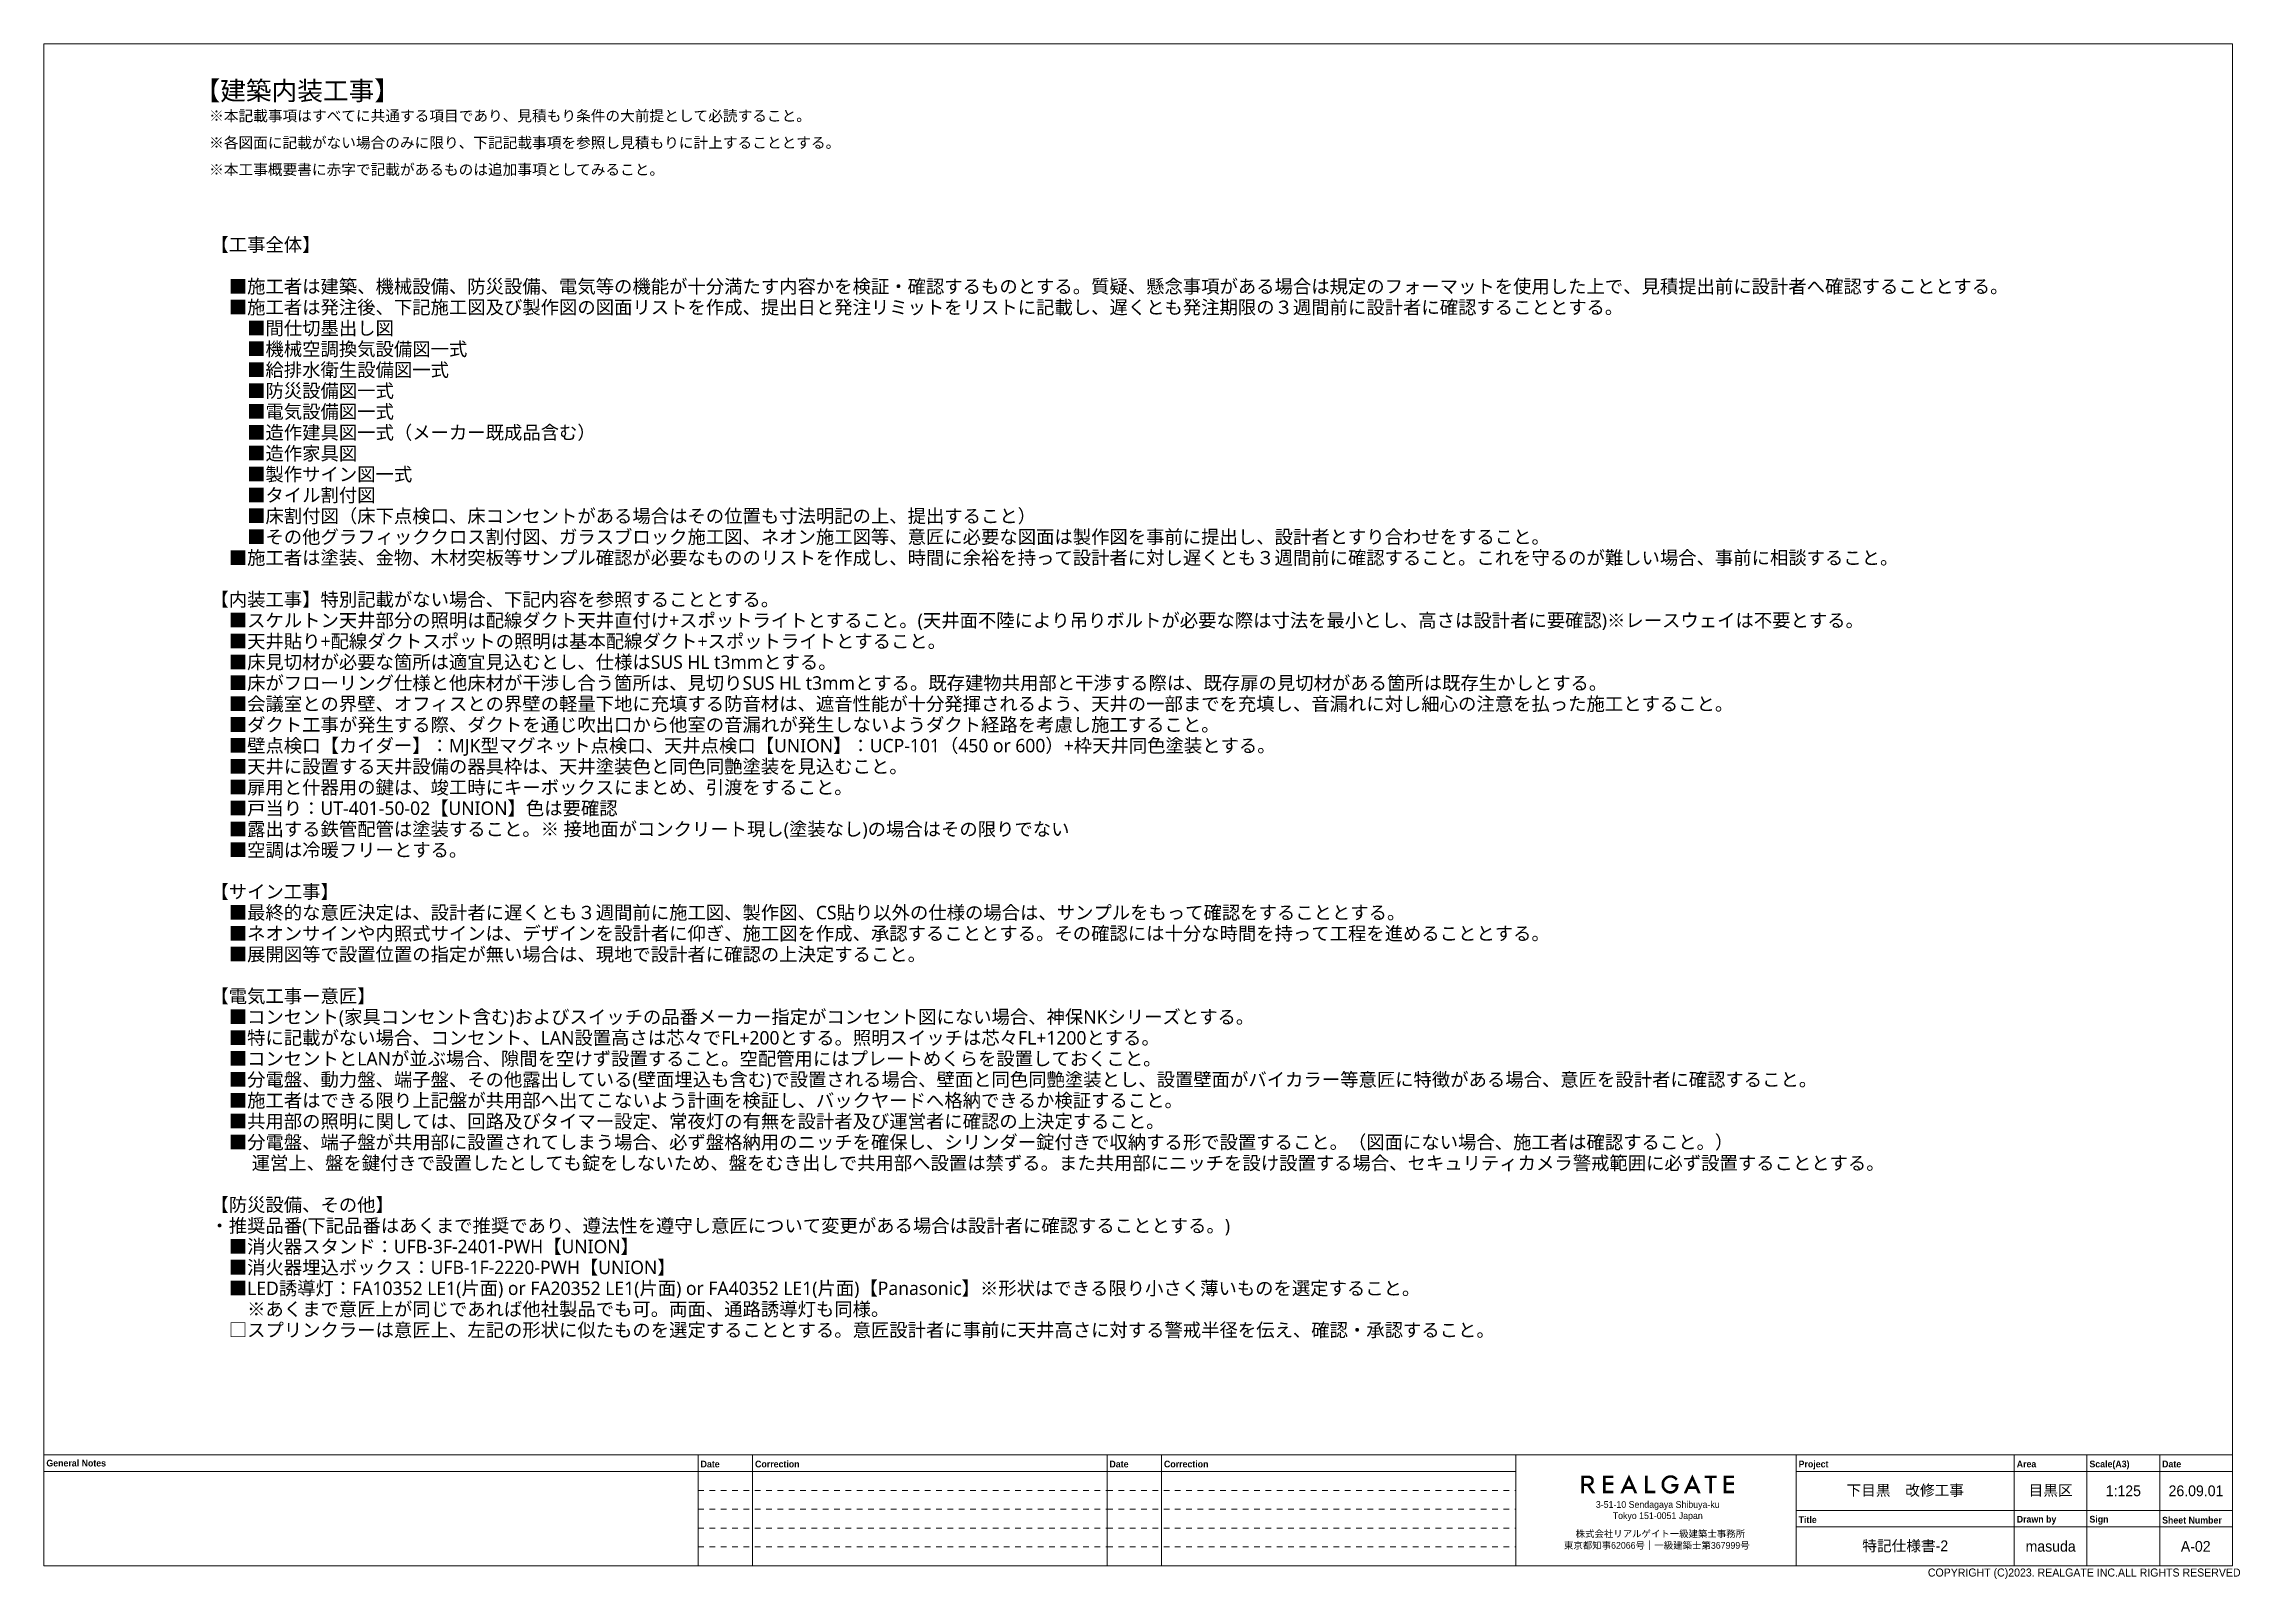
# Paper-space layout 'A-02' of a CAD drawing. Header units: millimetres. Extents: x -204 to 206, y -144 to 143.
import ezdxf

# ---------------------------------------------------------------- set-up
doc = ezdxf.new("R2010")
doc.units = ezdxf.units.MM
doc.header["$PDMODE"] = 1
doc.header["$PDSIZE"] = -2
doc.linetypes.add('短破線', pattern=[2.116125, 1.058062, -1.058062])
doc.layers.add('00_一般', color=7, linetype='Continuous', lineweight=5)
doc.layers.add('一般', color=7, linetype='Continuous', lineweight=5)
doc.styles.add('Yu Gothic UI Semilight', font='Yu Gothic UI Semilight.ttf')
doc.styles.add('ＭＳ Ｐゴシック', font='MS PGothic.ttf')
doc.styles.add('ＭＳ Ｐゴシック (bold)', font='')
doc.styles.get('ＭＳ Ｐゴシック (bold)').set_extended_font_data('ＭＳ Ｐゴシック', bold=True)

# ---------------------------------------------------------------- blocks, each defined once
blk = doc.blocks.new('グループ-3')
at = {"layer": '一般', "linetype": 'Continuous', "lineweight": 0, "true_color": 0x221814}
h = blk.add_hatch(color=250, dxfattribs=at)
h.paths.add_polyline_path([(84.4, -126.31), (84.44, -126.31), (84.5, -126.28), (84.57, -126.26), (84.63, -126.23), (84.69, -126.19), (84.74, -126.16), (84.8, -126.12), (84.85, -126.07), (84.89, -126.02), (84.92, -125.99), (84.94, -125.96), (84.98, -125.9), (85.01, -125.85), (85.04, -125.79), (85.06, -125.74), (85.08, -125.7), (85.09, -125.65), (85.1, -125.61), (85.11, -125.57), (85.11, -125.53), (85.11, -125.49), (85.11, -125.46), (85.11, -125.42), (85.12, -125.39), (85.12, -125.36), (85.11, -125.34), (85.11, -125.31), (85.11, -125.29), (85.11, -125.26), (85.1, -125.23), (85.1, -125.2), (85.09, -125.17), (85.09, -125.13), (85.08, -125.1), (85.07, -125.06), (85.06, -125.02), (85.04, -124.98), (85.02, -124.93), (84.99, -124.89), (84.96, -124.84), (84.92, -124.79), (84.88, -124.75), (84.83, -124.69), (84.8, -124.67), (84.78, -124.65), (84.72, -124.61), (84.66, -124.57), (84.6, -124.54), (84.54, -124.51), (84.48, -124.49), (84.43, -124.47), (84.37, -124.46), (84.31, -124.45), (84.26, -124.45), (84.21, -124.44), (84.16, -124.44), (84.12, -124.43), (84.08, -124.43), (84.04, -124.43), (84.01, -124.43), (83.98, -124.42), (83.95, -124.42), (83.93, -124.42), (83.91, -124.42), (83.89, -124.42), (83.88, -124.42), (83.87, -124.42), (83.87, -124.42), (83.86, -124.42), (83.86, -124.42), (83.86, -124.42), (83.86, -124.42), (83.86, -124.42), (83.85, -124.42), (83.84, -124.42), (83.84, -124.42), (83.83, -124.42), (83.82, -124.42), (83.81, -124.42), (83.79, -124.42), (83.78, -124.42), (83.76, -124.42), (83.75, -124.42), (83.73, -124.42), (83.71, -124.42), (83.68, -124.42), (83.66, -124.42), (83.64, -124.42), (83.61, -124.42), (83.59, -124.42), (83.56, -124.42), (83.54, -124.42), (83.51, -124.42), (83.28, -124.42), (82.8, -124.42), (82.8, -127.72), (83.29, -127.72), (83.29, -126.37), (83.88, -126.37), (84.8, -127.72), (85.4, -127.72)])
h.paths.add_polyline_path([(83.29, -125.94), (83.29, -124.89), (83.96, -124.89), (84.05, -124.89), (84.12, -124.9), (84.19, -124.91), (84.26, -124.92), (84.32, -124.94), (84.38, -124.96), (84.43, -124.99), (84.47, -125.02), (84.51, -125.05), (84.54, -125.09), (84.57, -125.13), (84.6, -125.18), (84.62, -125.23), (84.63, -125.28), (84.64, -125.34), (84.64, -125.4), (84.64, -125.47), (84.63, -125.53), (84.62, -125.58), (84.6, -125.63), (84.57, -125.68), (84.54, -125.73), (84.51, -125.77), (84.47, -125.8), (84.42, -125.83), (84.37, -125.86), (84.31, -125.88), (84.25, -125.9), (84.18, -125.92), (84.11, -125.93), (84.03, -125.93), (83.94, -125.94)])
for points in [[(88.78, -124.89), (87.32, -124.89), (87.32, -125.68), (88.74, -125.68), (88.74, -126.15), (87.32, -126.15), (87.32, -127.25), (88.78, -127.25), (88.78, -127.72), (86.83, -127.72), (86.83, -124.42), (88.78, -124.42)], [(95.16, -124.42), (95.16, -127.25), (96.6, -127.25), (96.6, -127.72), (94.67, -127.72), (94.67, -124.42)], [(99.6, -126), (100.94, -126), (100.94, -126.01), (100.94, -126.02), (100.94, -126.03), (100.94, -126.04), (100.94, -126.04), (100.94, -126.05), (100.94, -126.06), (100.94, -126.07), (100.94, -126.08), (100.94, -126.09), (100.94, -126.09), (100.94, -126.1), (100.94, -126.1), (100.94, -126.1), (100.94, -126.1), (100.94, -126.1), (100.94, -126.1), (100.94, -126.1), (100.94, -126.11), (100.94, -126.13), (100.94, -126.15), (100.94, -126.17), (100.93, -126.19), (100.93, -126.23), (100.93, -126.26), (100.93, -126.29), (100.93, -126.32), (100.93, -126.35), (100.92, -126.38), (100.92, -126.41), (100.92, -126.44), (100.92, -126.47), (100.91, -126.49), (100.91, -126.52), (100.9, -126.55), (100.9, -126.58), (100.89, -126.61), (100.88, -126.65), (100.87, -126.68), (100.86, -126.72), (100.85, -126.77), (100.84, -126.81), (100.81, -126.87), (100.79, -126.92), (100.76, -126.97), (100.73, -127.03), (100.7, -127.08), (100.67, -127.13), (100.64, -127.18), (100.6, -127.23), (100.57, -127.27), (100.53, -127.31), (100.42, -127.41), (100.32, -127.5), (100.22, -127.58), (100.12, -127.64), (100.03, -127.69), (99.94, -127.73), (99.85, -127.75), (99.76, -127.76), (99.67, -127.77), (99.59, -127.77), (99.5, -127.77), (99.42, -127.78), (99.34, -127.77), (99.25, -127.77), (99.17, -127.77), (99.09, -127.76), (99, -127.75), (98.91, -127.73), (98.82, -127.69), (98.72, -127.64), (98.62, -127.58), (98.52, -127.51), (98.41, -127.42), (98.29, -127.32), (98.25, -127.28), (98.21, -127.24), (98.12, -127.12), (98.03, -127.01), (97.96, -126.9), (97.9, -126.8), (97.86, -126.7), (97.82, -126.6), (97.8, -126.51), (97.79, -126.42), (97.78, -126.34), (97.78, -126.25), (97.78, -126.16), (97.78, -126.08), (97.78, -125.99), (97.78, -125.9), (97.78, -125.81), (97.79, -125.73), (97.8, -125.64), (97.82, -125.54), (97.86, -125.45), (97.91, -125.34), (97.97, -125.24), (98.04, -125.13), (98.12, -125.02), (98.22, -124.9), (98.26, -124.86), (98.3, -124.82), (98.4, -124.74), (98.49, -124.66), (98.58, -124.6), (98.66, -124.55), (98.74, -124.5), (98.82, -124.47), (98.89, -124.44), (98.96, -124.42), (99.02, -124.41), (99.09, -124.4), (99.14, -124.39), (99.2, -124.38), (99.25, -124.37), (99.29, -124.37), (99.33, -124.36), (99.37, -124.36), (99.4, -124.36), (99.43, -124.36), (99.46, -124.36), (99.49, -124.36), (99.52, -124.36), (99.54, -124.36), (99.56, -124.36), (99.58, -124.36), (99.6, -124.36), (99.62, -124.36), (99.64, -124.37), (99.66, -124.37), (99.69, -124.37), (99.72, -124.38), (99.75, -124.38), (99.78, -124.39), (99.82, -124.39), (99.86, -124.4), (99.9, -124.41), (99.94, -124.43), (99.98, -124.44), (100.03, -124.46), (100.08, -124.47), (100.13, -124.5), (100.17, -124.52), (100.21, -124.53), (100.26, -124.56), (100.31, -124.59), (100.35, -124.62), (100.39, -124.65), (100.43, -124.67), (100.46, -124.7), (100.49, -124.73), (100.52, -124.75), (100.55, -124.78), (100.58, -124.8), (100.6, -124.83), (100.63, -124.85), (100.65, -124.87), (100.67, -124.9), (100.7, -124.92), (100.72, -124.94), (100.74, -124.96), (100.76, -124.98), (100.77, -125), (100.78, -125.01), (100.79, -125.02), (100.79, -125.03), (100.79, -125.03), (100.79, -125.03), (100.79, -125.03), (100.79, -125.03), (100.78, -125.04), (100.78, -125.04), (100.78, -125.04), (100.77, -125.04), (100.77, -125.05), (100.76, -125.05), (100.76, -125.06), (100.75, -125.07), (100.74, -125.07), (100.74, -125.08), (100.73, -125.09), (100.72, -125.1), (100.71, -125.11), (100.69, -125.12), (100.68, -125.13), (100.67, -125.15), (100.66, -125.16), (100.64, -125.17), (100.63, -125.18), (100.62, -125.2), (100.6, -125.21), (100.59, -125.22), (100.58, -125.23), (100.57, -125.25), (100.55, -125.26), (100.54, -125.27), (100.53, -125.28), (100.52, -125.29), (100.52, -125.3), (100.51, -125.3), (100.5, -125.31), (100.49, -125.32), (100.49, -125.32), (100.48, -125.33), (100.48, -125.33), (100.47, -125.34), (100.47, -125.34), (100.46, -125.34), (100.46, -125.35), (100.46, -125.35), (100.45, -125.35), (100.45, -125.36), (100.45, -125.36), (100.45, -125.36), (100.45, -125.37), (100.45, -125.37), (100.45, -125.37), (100.45, -125.37), (100.44, -125.37), (100.43, -125.36), (100.42, -125.34), (100.41, -125.33), (100.4, -125.31), (100.38, -125.29), (100.36, -125.26), (100.34, -125.24), (100.32, -125.22), (100.3, -125.2), (100.29, -125.18), (100.27, -125.16), (100.25, -125.14), (100.23, -125.13), (100.21, -125.11), (100.19, -125.09), (100.17, -125.07), (100.14, -125.05), (100.11, -125.03), (100.08, -125.01), (100.04, -124.98), (100, -124.96), (99.96, -124.93), (99.92, -124.91), (99.88, -124.89), (99.84, -124.87), (99.79, -124.86), (99.75, -124.85), (99.7, -124.84), (99.65, -124.84), (99.6, -124.83), (99.55, -124.83), (99.5, -124.83), (99.45, -124.83), (99.39, -124.83), (99.33, -124.83), (99.28, -124.84), (99.22, -124.84), (99.15, -124.85), (99.09, -124.87), (99.02, -124.89), (98.95, -124.93), (98.88, -124.97), (98.8, -125.02), (98.72, -125.08), (98.64, -125.15), (98.61, -125.19), (98.57, -125.22), (98.51, -125.3), (98.45, -125.38), (98.4, -125.46), (98.36, -125.54), (98.32, -125.61), (98.3, -125.68), (98.28, -125.75), (98.27, -125.82), (98.27, -125.88), (98.27, -125.95), (98.27, -126.01), (98.27, -126.08), (98.27, -126.14), (98.27, -126.21), (98.27, -126.28), (98.28, -126.34), (98.29, -126.41), (98.3, -126.48), (98.33, -126.55), (98.37, -126.63), (98.42, -126.7), (98.47, -126.78), (98.54, -126.86), (98.61, -126.95), (98.65, -126.98), (98.69, -127.02), (98.77, -127.08), (98.84, -127.14), (98.92, -127.18), (98.99, -127.22), (99.05, -127.25), (99.12, -127.28), (99.18, -127.29), (99.23, -127.3), (99.29, -127.31), (99.34, -127.31), (99.39, -127.31), (99.44, -127.31), (99.49, -127.31), (99.53, -127.31), (99.58, -127.31), (99.62, -127.3), (99.66, -127.3), (99.71, -127.28), (99.76, -127.27), (99.81, -127.24), (99.87, -127.22), (99.92, -127.18), (99.98, -127.14), (100.05, -127.1), (100.08, -127.07), (100.12, -127.04), (100.16, -127), (100.19, -126.96), (100.22, -126.92), (100.25, -126.88), (100.28, -126.85), (100.3, -126.82), (100.31, -126.79), (100.33, -126.76), (100.34, -126.73), (100.35, -126.7), (100.36, -126.68), (100.37, -126.65), (100.38, -126.63), (100.38, -126.6), (100.39, -126.58), (100.39, -126.56), (100.4, -126.53), (100.4, -126.51), (100.41, -126.5), (100.41, -126.49), (100.41, -126.48), (100.41, -126.47), (100.41, -126.47), (100.4, -126.47), (100.4, -126.47), (100.4, -126.47), (100.39, -126.47), (100.39, -126.47), (100.38, -126.47), (100.37, -126.47), (100.37, -126.47), (100.36, -126.47), (100.35, -126.47), (100.34, -126.47), (100.33, -126.47), (100.31, -126.47), (100.3, -126.47), (100.28, -126.47), (100.26, -126.47), (100.24, -126.47), (100.22, -126.47), (100.2, -126.47), (100.17, -126.47), (100.15, -126.47), (100.13, -126.47), (100.1, -126.47), (100.08, -126.47), (100.05, -126.47), (100.03, -126.47), (100, -126.47), (99.98, -126.47), (99.95, -126.47), (99.93, -126.47), (99.9, -126.47), (99.88, -126.47), (99.85, -126.47), (99.83, -126.47), (99.81, -126.47), (99.78, -126.47), (99.76, -126.47), (99.74, -126.47), (99.72, -126.47), (99.71, -126.47), (99.69, -126.47), (99.67, -126.47), (99.66, -126.47), (99.64, -126.47), (99.63, -126.47), (99.62, -126.47), (99.61, -126.47), (99.6, -126.47), (99.6, -126.47)], [(107.19, -124.89), (107.19, -127.72), (106.7, -127.72), (106.7, -124.89), (105.8, -124.89), (105.8, -124.42), (108.09, -124.42), (108.09, -124.89)], [(111.32, -124.89), (109.86, -124.89), (109.86, -125.68), (111.28, -125.68), (111.28, -126.15), (109.86, -126.15), (109.86, -127.25), (111.32, -127.25), (111.32, -127.72), (109.37, -127.72), (109.37, -124.42), (111.32, -124.42)]]:
    blk.add_hatch(color=250, dxfattribs=at).paths.add_polyline_path(points)
h = blk.add_hatch(color=250, dxfattribs=at)
h.paths.add_polyline_path([(92.36, -126.92), (92.7, -127.72), (93.23, -127.72), (91.69, -124.21), (90.08, -127.72), (90.61, -127.72), (90.97, -126.92)])
h.paths.add_polyline_path([(92.16, -126.45), (91.17, -126.45), (91.68, -125.33)])
h = blk.add_hatch(color=250, dxfattribs=at)
h.paths.add_polyline_path([(104.2, -126.92), (104.54, -127.72), (105.08, -127.72), (103.53, -124.21), (101.93, -127.72), (102.45, -127.72), (102.81, -126.92)])
h.paths.add_polyline_path([(104, -126.45), (103.02, -126.45), (103.52, -125.33)])
blk = doc.blocks.new('グループ-4')
at = {"layer": '一般'}
blk.add_blockref('グループ-3', (0, 0), dxfattribs=at)
at = {"layer": '一般', "color": 7, "transparency": 33554687, "char_height": 1.2563, "line_spacing_factor": 0.99804, "style": 'ＭＳ Ｐゴシック'}
for s, insert, attachment_point in [('3-51-10 Sendagaya Shibuya-ku\\PTokyo 151-0051 Japan', (97.06, -131.05), 5), ('株式会社リアルゲイト一級建築士事務所', (81.72, -134.66), 1), ('東京都知事62066号｜一級建築士第367999号', (79.55, -136.83), 1)]:
    blk.add_mtext(s, dxfattribs=dict(at, insert=insert, attachment_point=attachment_point))
blk = doc.blocks.new('(横)図面枠')
at = {"layer": '一般', "color": 7, "linetype": 'Continuous', "lineweight": 5, "transparency": 33554687}
blk.add_line((-204.39, -120.54), (70.56, -120.54), dxfattribs=at)
at = {"layer": '一般', "color": 7, "linetype": 'Continuous', "lineweight": 13, "transparency": 33554687}
for p, q in [((-82.19, -120.54), (-82.19, -141.27)), ((-72.01, -120.54), (-72.01, -141.27)), ((-5.81, -120.54), (-5.81, -141.27)), ((4.37, -120.54), (4.37, -141.27)), ((70.56, -141.27), (70.56, -120.54)), ((122.92, -141.27), (122.92, -120.54)), ((163.66, -141.27), (163.66, -120.54)), ((177.24, -141.27), (177.24, -120.54)), ((190.82, -141.27), (190.82, -120.54)), ((-204.39, -123.65), (70.56, -123.65)), ((122.92, -123.65), (204.39, -123.65)), ((122.92, -130.91), (204.39, -130.91)), ((122.92, -134.02), (204.39, -134.02))]:
    blk.add_line(p, q, dxfattribs=at)
at = {"layer": '一般', "color": 7, "linetype": '短破線', "lineweight": 13, "transparency": 33554687}
for p, q in [((-82.19, -127.18), (-5.81, -127.18)), ((-82.19, -130.7), (-5.81, -130.7)), ((-5.81, -127.18), (70.56, -127.18)), ((-5.81, -130.7), (70.56, -130.7)), ((-82.19, -134.22), (-5.81, -134.22)), ((-5.81, -134.22), (70.56, -134.22)), ((-82.19, -137.75), (-5.81, -137.75)), ((-5.81, -137.75), (70.56, -137.75))]:
    blk.add_line(p, q, dxfattribs=at)
at = {"layer": '一般', "linetype": 'Continuous', "lineweight": 13, "flags": 128}
for points in [[(-204.39, 142.88), (204.39, 142.88), (204.39, -141.27), (-204.39, -141.27)], [(-204.39, -120.54), (204.39, -120.54), (204.39, -141.27), (-204.39, -141.27)]]:
    blk.add_lwpolyline(points, close=True, dxfattribs=at)
at = {"layer": '一般', "color": 7, "linetype": 'Continuous', "lineweight": 5, "transparency": 33554687}
for p in [(143.29, -127.28), (170.45, -127.28), (184.03, -127.28), (197.6, -127.28), (143.29, -137.64), (170.45, -137.64), (184.03, -137.64), (197.6, -137.64)]:
    blk.add_point(p, dxfattribs=at)
at = {"layer": '一般', "color": 7, "transparency": 33554687}
blk.add_blockref('グループ-4', (0, 0), dxfattribs=at)
at = {"layer": '一般', "color": 7, "transparency": 33554687, "line_spacing_factor": 1.014956, "style": 'ＭＳ Ｐゴシック (bold)'}
for s, insert, char_height, attachment_point in [(' General Notes', (-204.39, -122.1), 1.2563, 4), (' Date', (-82.19, -121.64), 1.256, 1), (' Correction', (-72.01, -121.64), 1.2563, 1), (' Date', (-5.81, -121.64), 1.256, 1), (' Correction', (4.37, -121.64), 1.2563, 1), (' Project', (122.92, -121.64), 1.256, 1), (' Area', (163.66, -121.63), 1.256, 1), (' Scale(A3)', (177.24, -121.63), 1.256, 1), (' Date', (190.82, -121.63), 1.256, 1), (' Title', (122.92, -132.03), 1.256, 1), (' Drawn by', (163.66, -131.94), 1.256, 1), (' Sign', (177.24, -131.94), 1.256, 1), (' Sheet Number', (190.82, -132.12), 1.2563, 1)]:
    blk.add_mtext(s, dxfattribs=dict(at, insert=insert, char_height=char_height, attachment_point=attachment_point))
at = {"layer": '一般', "line_spacing_factor": 0.99804, "style": 'ＭＳ Ｐゴシック'}
for s, insert, char_height, attachment_point in [('下目黒\u3000改修工事', (143.29, -127.28), 2.01, 5), ('目黒区', (170.45, -127.28), 2.01, 5), ('1:125', (184.03, -127.28), 2.01, 5), ('25.07.01', (197.6, -127.28), 2.01, 5), ('masuda', (170.45, -137.64), 2.01, 5), ('COPYRIGHT (C)2023. REALGATE INC.ALL RIGHTS RESERVED', (147.52, -141.77), 1.5076, 1)]:
    blk.add_mtext(s, dxfattribs=dict(at, insert=insert, char_height=char_height, attachment_point=attachment_point))
at = {"color": 255, "linetype": 'Continuous', "lineweight": 13}
blk.add_wipeout([(192.08, -128.94), (203.12, -128.94), (203.12, -125.61), (192.08, -125.61)], dxfattribs=at).dxf.layer = '一般'
at = {"layer": '一般', "insert": (197.6, -127.28), "char_height": 2.01, "attachment_point": 5, "line_spacing_factor": 0.99804, "style": 'ＭＳ Ｐゴシック'}
blk.add_mtext('26.09.01', dxfattribs=at)

psp = doc.layouts.new('A-02')

# ---------------------------------------------------------------- texts
at = {"layer": '00_一般', "insert": (197.6, -137.64), "char_height": 2.01, "attachment_point": 5, "line_spacing_factor": 0.99804, "style": 'ＭＳ Ｐゴシック'}
psp.add_mtext('A-02', dxfattribs=at)
at = {"layer": '一般', "insert": (143.34, -137.64), "char_height": 2.01, "attachment_point": 5, "line_spacing_factor": 0.99804, "style": 'ＭＳ Ｐゴシック'}
psp.add_mtext('特記仕様書-2', dxfattribs=at)

# ---------------------------------------------------------------- next in the draw order: block references
at = {"layer": '一般', "color": 7, "transparency": 33554687}
psp.add_blockref('(横)図面枠', (0.05, 0.01), dxfattribs=at)

# ---------------------------------------------------------------- next in the draw order: texts
at = {"layer": '00_一般', "color": 7, "transparency": 33554687, "attachment_point": 1, "style": 'Yu Gothic UI Semilight'}
for s, insert, char_height, line_spacing_factor in [('【建築内装工事】', (-176.22, 135.91), 3.518, 0.99804), ('\u3000※本記載事項はすべてに共通する項目であり、見積もり条件の大前提として必読すること。\\P\u3000※各図面に記載がない場合のみに限り、下記記載事項を参照し見積もりに計上することとする。\\P\u3000※本工事概要書に赤字で記載があるものは追加事項としてみること。', (-176.22, 130.47), 2.0101, 1.49706)]:
    psp.add_mtext(s, dxfattribs=dict(at, insert=insert, char_height=char_height, line_spacing_factor=line_spacing_factor))
at = {"layer": '00_一般', "color": 7, "transparency": 33554687, "insert": (-173.24, 106.66), "char_height": 2.51262, "width": 347.2452, "attachment_point": 1, "line_spacing_factor": 0.930376, "style": 'Yu Gothic UI Semilight'}
psp.add_mtext('【工事全体】\\P\\P\u3000■施工者は建築、機械設備、防災設備、電気等の機能が十分満たす内容かを検証・確認するものとする。質疑、懸念事項がある場合は規定のフォーマットを使用した上で、見積提出前に設計者へ確認することとする。\\P\u3000■施工者は発注後、下記施工図及び製作図の図面リストを作成、提出日と発注リミットをリストに記載し、遅くとも発注期限の３週間前に設計者に確認することとする。\\P\u3000\u3000■間仕切墨出し図\\P\u3000\u3000■機械空調換気設備図一式\\P\u3000\u3000■給排水衛生設備図一式\\P\u3000\u3000■防災設備図一式\\P\u3000\u3000■電気設備図一式\\P\u3000\u3000■造作建具図一式（メーカー既成品含む）\\P\u3000\u3000■造作家具図\\P\u3000\u3000■製作サイン図一式\\P\u3000\u3000■タイル割付図\\P\u3000\u3000■床割付図（床下点検口、床コンセントがある場合はその位置も寸法明記の上、提出すること）\\P\u3000\u3000■その他グラフィッククロス割付図、ガラスブロック施工図、ネオン施工図等、意匠に必要な図面は製作図を事前に提出し、設計者とすり合わせをすること。\\P\u3000■施工者は塗装、金物、木材突板等サンプル確認が必要なもののリストを作成し、時間に余裕を持って設計者に対し遅くとも３週間前に確認すること。これを守るのが難しい場合、事前に相談すること。\\P\\P【内装工事】特別記載がない場合、下記内容を参照することとする。\\P\u3000■スケルトン天井部分の照明は配線ダクト天井直付け+スポットライトとすること。(天井面不陸により吊りボルトが必要な際は寸法を最小とし、高さは設計者に要確認)※レースウェイは不要とする。\\P\u3000■天井貼り+配線ダクトスポットの照明は基本配線ダクト+スポットライトとすること。\\P\u3000■床見切材が必要な箇所は適宜見込むとし、仕様はSUS HL t3mmとする。\\P\u3000■床がフローリング仕様と他床材が干渉し合う箇所は、見切りSUS HL t3mmとする。既存建物共用部と干渉する際は、既存扉の見切材がある箇所は既存生かしとする。\\P\u3000■会議室との界壁、オフィスとの界壁の軽量下地に充填する防音材は、遮音性能が十分発揮されるよう、天井の一部までを充填し、音漏れに対し細心の注意を払った施工とすること。\\P\u3000■ダクト工事が発生する際、ダクトを通じ吹出口から他室の音漏れが発生しないようダクト経路を考慮し施工すること。\\P\u3000■壁点検口【カイダー】：MJK型マグネット点検口、天井点検口【UNION】：UCP-101（450 or 600）+枠天井同色塗装とする。\\P\u3000■天井に設置する天井設備の器具枠は、天井塗装色と同色同艶塗装を見込むこと。\\P\u3000■扉用と什器用の鍵は、竣工時にキーボックスにまとめ、引渡をすること。\\P\u3000■戸当り：UT-401-50-02【UNION】色は要確認\\P\u3000■露出する鉄管配管は塗装すること。※ 接地面がコンクリート現し(塗装なし)の場合はその限りでない\\P\u3000■空調は冷暖フリーとする。\\P\\P【サイン工事】\\P\u3000■最終的な意匠決定は、設計者に遅くとも３週間前に施工図、製作図、CS貼り以外の仕様の場合は、サンプルをもって確認をすることとする。\\P\u3000■ネオンサインや内照式サインは、デザインを設計者に仰ぎ、施工図を作成、承認することとする。その確認には十分な時間を持って工程を進めることとする。\\P\u3000■展開図等で設置位置の指定が無い場合は、現地で設計者に確認の上決定すること。\\P\\P【電気工事ー意匠】\\P\u3000■コンセント(家具コンセント含む)およびスイッチの品番メーカー指定がコンセント図にない場合、神保NKシリーズとする。\\P\u3000■特に記載がない場合、コンセント、LAN設置高さは芯々でFL+200とする。照明スイッチは芯々FL+1200とする。\\P\u3000■コンセントとLANが並ぶ場合、隙間を空けず設置すること。空配管用にはプレートめくらを設置しておくこと。\\P\u3000■分電盤、動力盤、端子盤、その他露出している(壁面埋込も含む)で設置される場合、壁面と同色同艶塗装とし、設置壁面がバイカラー等意匠に特徴がある場合、意匠を設計者に確認すること。\\P\u3000■施工者はできる限り上記盤が共用部へ出てこないよう計画を検証し、バックヤードへ格納できるか検証すること。\\P\u3000■共用部の照明に関しては、回路及びタイマー設定、常夜灯の有無を設計者及び運営者に確認の上決定すること。\\P\u3000■分電盤、端子盤が共用部に設置されてしまう場合、必ず盤格納用のニッチを確保し、シリンダー錠付きで収納する形で設置すること。（図面にない場合、施工者は確認すること。）\\P\u3000\u3000 運営上、盤を鍵付きで設置したとしても錠をしないため、盤をむき出しで共用部へ設置は禁ずる。また共用部にニッチを設け設置する場合、セキュリティカメラ警戒範囲に必ず設置することとする。\\P\\P【防災設備、その他】\\P・推奨品番(下記品番はあくまで推奨であり、遵法性を遵守し意匠について変更がある場合は設計者に確認することとする。)\\P\u3000■消火器スタンド：UFB-3F-2401-PWH【UNION】\\P\u3000■消火器埋込ボックス：UFB-1F-2220-PWH【UNION】\\P{\\C1;\u3000}■LED誘導灯：FA10352 LE1(片面) or FA20352 LE1(片面) or FA40352 LE1(片面)【Panasonic】※形状はできる限り小さく薄いものを選定すること。\\P\u3000\u3000※あくまで意匠上が同じであれば他社製品でも可。両面、通路誘導灯も同様。\\P\u3000{\\C253;□スプリンクラーは意匠上、左記の形状に似たものを選定することとする。意匠設計者に事前に天井高さに対する警戒半径を伝え、確認・承認すること。}', dxfattribs=at)

doc.saveas('drawing.dxf')
